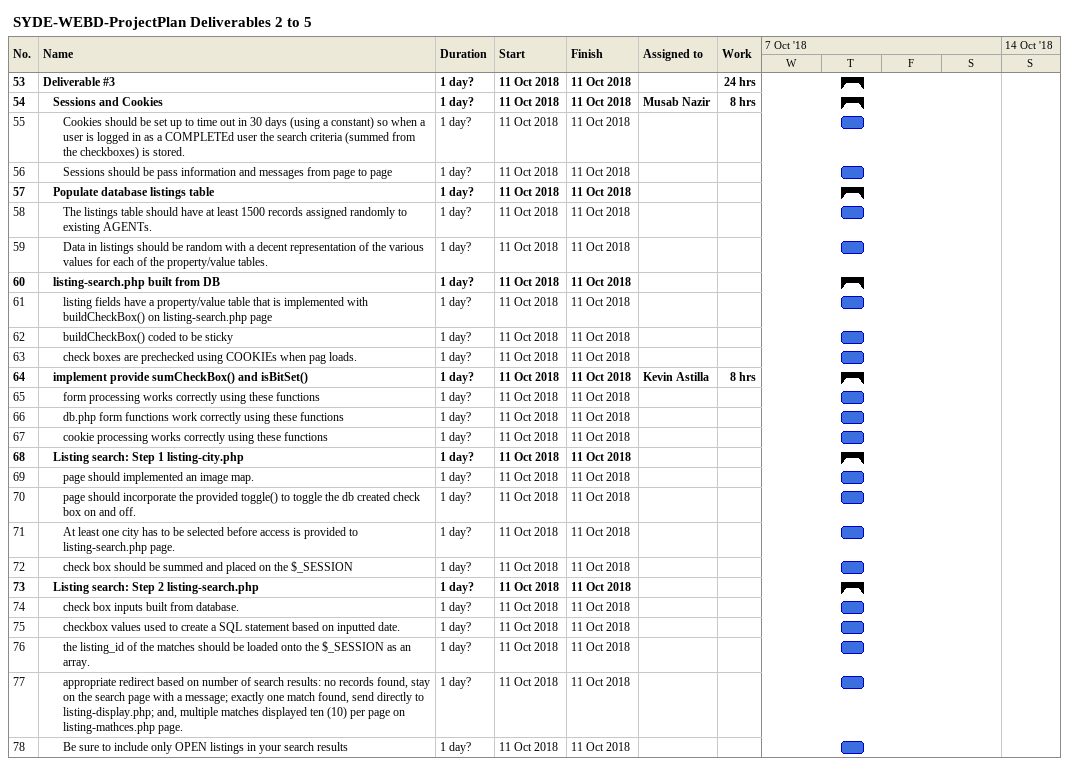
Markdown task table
SYDE-WEBD-ProjectPlan Deliverables 2 to 5

| ID | Level | Task | Duration | Start | Finish | Resources | Work (h) |
|---|---|---|---|---|---|---|---|
| 53 | 1 | **Deliverable #3** | 1d? | 2018-10-11 | 2018-10-11 |  | 24 |
| 54 | 2 | **Sessions and Cookies** | 1d? | 2018-10-11 | 2018-10-11 | Musab Nazir | 8 |
| 55 | 3 | Cookies should be set up to time out in 30 days (using a constant) so when a user is logged in as a COMPLETEd user the search criteria (summed from the checkboxes) is stored. | 1d? | 2018-10-11 | 2018-10-11 |  |  |
| 56 | 3 | Sessions should be pass information and messages from page to page | 1d? | 2018-10-11 | 2018-10-11 |  |  |
| 57 | 2 | **Populate database listings table** | 1d? | 2018-10-11 | 2018-10-11 |  |  |
| 58 | 3 | The listings table should have at least 1500 records assigned randomly to existing AGENTs. | 1d? | 2018-10-11 | 2018-10-11 |  |  |
| 59 | 3 | Data in listings should be random with a decent representation of the various values for each of the property/value tables. | 1d? | 2018-10-11 | 2018-10-11 |  |  |
| 60 | 2 | **listing-search.php built from DB** | 1d? | 2018-10-11 | 2018-10-11 |  |  |
| 61 | 3 | listing fields have a property/value table that is implemented with buildCheckBox() on listing-search.php page | 1d? | 2018-10-11 | 2018-10-11 |  |  |
| 62 | 3 | buildCheckBox() coded to be sticky | 1d? | 2018-10-11 | 2018-10-11 |  |  |
| 63 | 3 | check boxes are prechecked using COOKIEs when pag loads. | 1d? | 2018-10-11 | 2018-10-11 |  |  |
| 64 | 2 | **implement provide sumCheckBox() and isBitSet()** | 1d? | 2018-10-11 | 2018-10-11 | Kevin Astilla | 8 |
| 65 | 3 | form processing works correctly using these functions | 1d? | 2018-10-11 | 2018-10-11 |  |  |
| 66 | 3 | db.php form functions work correctly using these functions | 1d? | 2018-10-11 | 2018-10-11 |  |  |
| 67 | 3 | cookie processing works correctly using these functions | 1d? | 2018-10-11 | 2018-10-11 |  |  |
| 68 | 2 | **Listing search: Step 1 listing-city.php** | 1d? | 2018-10-11 | 2018-10-11 |  |  |
| 69 | 3 | page should implemented an image map. | 1d? | 2018-10-11 | 2018-10-11 |  |  |
| 70 | 3 | page should incorporate the provided toggle() to toggle the db created check box on and off. | 1d? | 2018-10-11 | 2018-10-11 |  |  |
| 71 | 3 | At least one city has to be selected before access is provided to listing-search.php page. | 1d? | 2018-10-11 | 2018-10-11 |  |  |
| 72 | 3 | check box should be summed and placed on the $_SESSION | 1d? | 2018-10-11 | 2018-10-11 |  |  |
| 73 | 2 | **Listing search: Step 2 listing-search.php** | 1d? | 2018-10-11 | 2018-10-11 |  |  |
| 74 | 3 | check box inputs built from database. | 1d? | 2018-10-11 | 2018-10-11 |  |  |
| 75 | 3 | checkbox values used to create a SQL statement based on inputted date. | 1d? | 2018-10-11 | 2018-10-11 |  |  |
| 76 | 3 | the listing_id of the matches should be loaded onto the $_SESSION as an array. | 1d? | 2018-10-11 | 2018-10-11 |  |  |
| 77 | 3 | appropriate redirect based on number of search results: no records found, stay on the search page with a message; exactly one match found, send directly to listing-display.php; and, multiple matches displayed ten (10) per page on listing-mathces.php page. | 1d? | 2018-10-11 | 2018-10-11 |  |  |
| 78 | 3 | Be sure to include only OPEN listings in your search results | 1d? | 2018-10-11 | 2018-10-11 |  |  |
